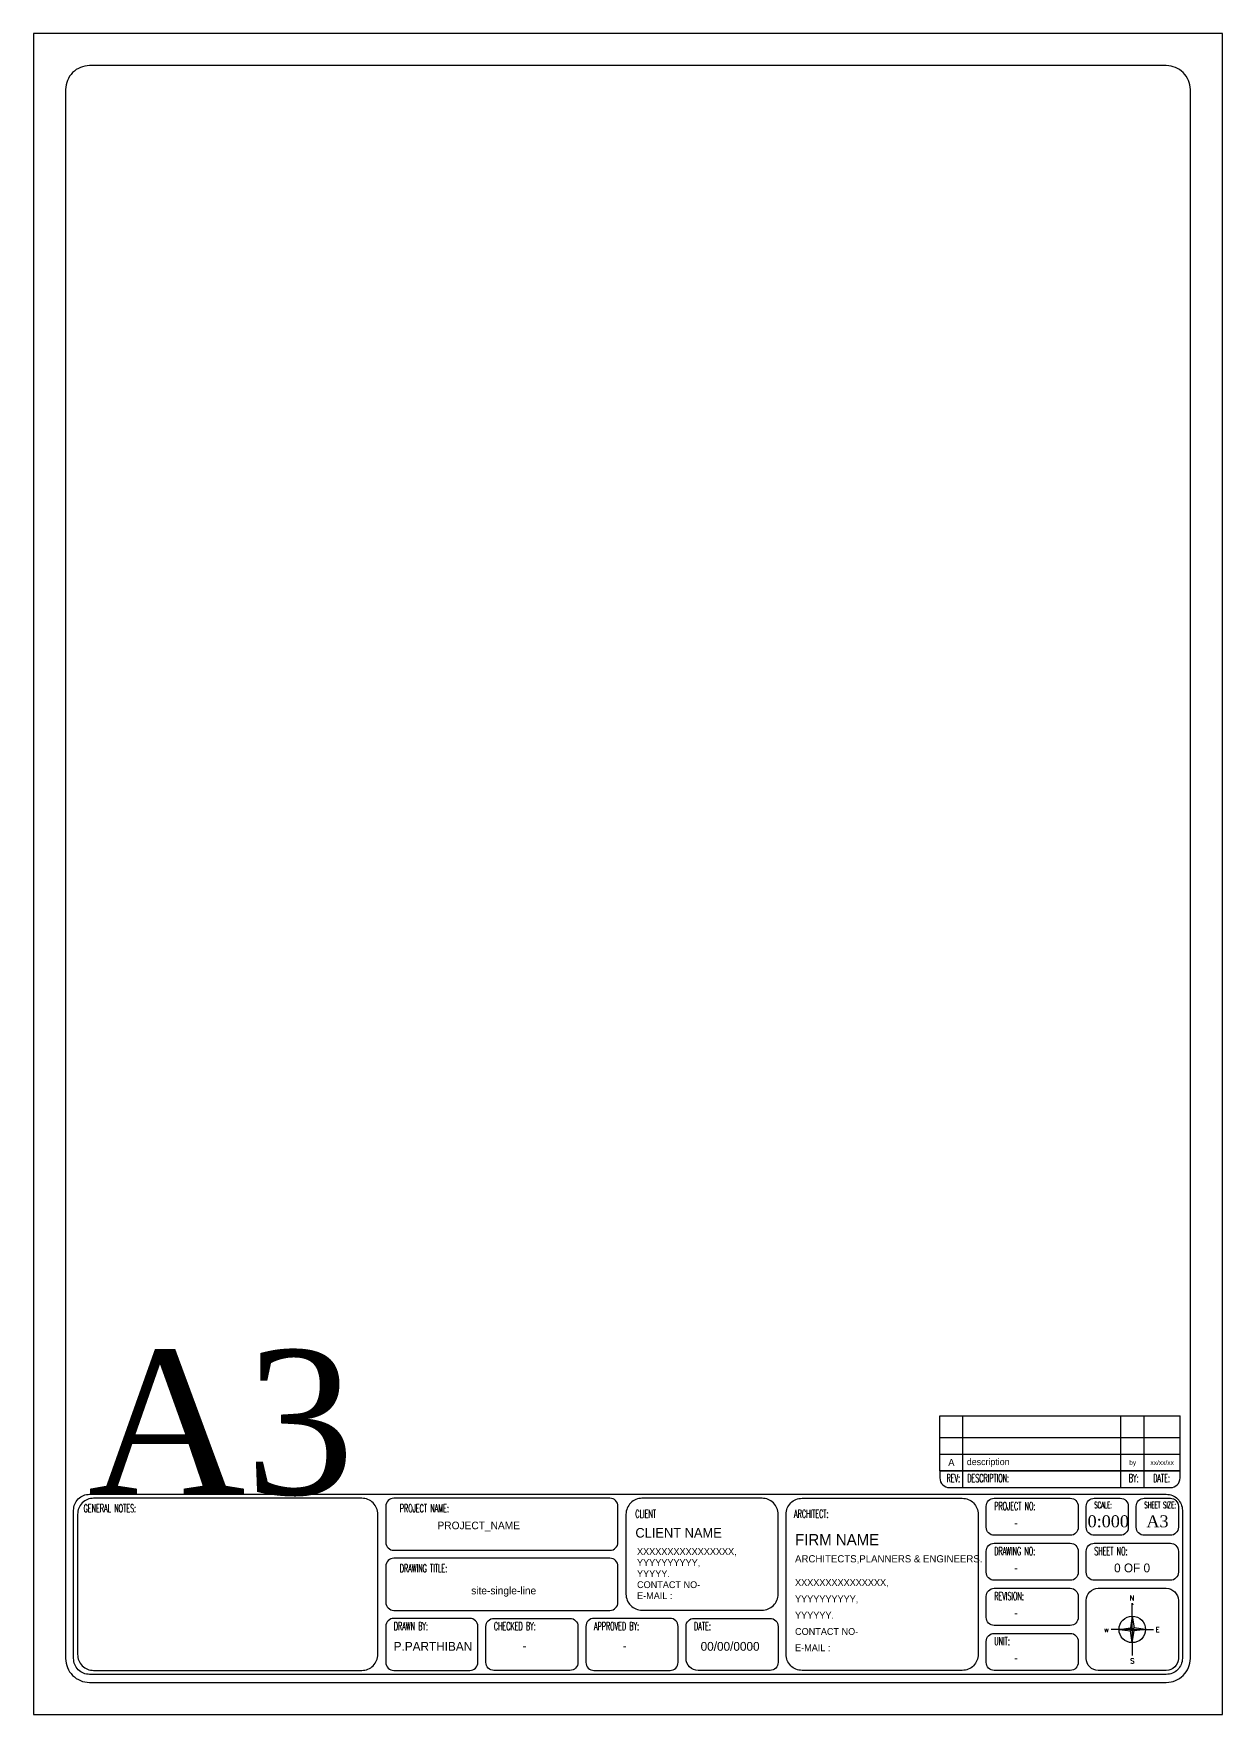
# Model space of a CAD drawing. Header units: millimetres. Extents: x 120 to 7039, y -9 to 2641.
# Drawn here: x 4325.5 to 4622.5, y 1451.8 to 1871.8 of the extents above; entities that cross this region are included whole.
import ezdxf
from ezdxf.enums import TextEntityAlignment as Align

# ---------------------------------------------------------------- set-up
doc = ezdxf.new("R2010")
doc.units = ezdxf.units.MM
doc.header["$MEASUREMENT"] = 0
for name, color, linetype in [('FENCE', 7, 'Continuous'), ('POWER', 40, 'Continuous'), ('TEXT', 4, 'Continuous')]:
    doc.layers.add(name, color=color, linetype=linetype)
doc.styles.add('romans', font='romans.shx', dxfattribs={"width": 0.5, "height": 8})
doc.styles.add('RT', font='romant.shx')
doc.styles.add('TNR', font='times.ttf')
doc.styles.add('YS TEXT', font='GOTHIC.TTF')

# ---------------------------------------------------------------- blocks, each defined once
blk = doc.blocks.new('A$C6670421E')
at = {"layer": 'FENCE', "linetype": 'Continuous'}
h = blk.add_hatch(color=256, dxfattribs=at)
h.paths.add_polyline_path([(934, 1023), (878, 1068), (878, 652)])
h.paths.add_polyline_path([(1294, 1068), (934, 1114), (878, 1068)])
h.paths.add_polyline_path([(878, 1484), (821, 1114), (878, 1068)])
h.paths.add_polyline_path([(821, 1023), (878, 1068), (462, 1068)])
at = {"layer": 'FENCE'}
for p, q in [((878, 1068), (878, 652)), ((878, 652), (878, 247))]:
    blk.add_line(p, q, dxfattribs=at)
blk.add_circle((878, 1068), 416, dxfattribs=at)
at = {"layer": 'POWER'}
for p, q in [((878, 1890), (860, 1836)), ((878, 1484), (878, 1890)), ((878, 1890), (896, 1836)), ((462, 1068), (215, 1068)), ((462, 1068), (215, 1068)), ((462, 1068), (821, 1114)), ((462, 1068), (821, 1023)), ((878, 1068), (462, 1068)), ((878, 1484), (821, 1114)), ((821, 1114), (878, 1068)), ((821, 1023), (878, 1068)), ((878, 1484), (934, 1114)), ((878, 1068), (878, 1484)), ((934, 1114), (878, 1068)), ((878, 1068), (1294, 1068)), ((934, 1023), (878, 1068)), ((1294, 1068), (934, 1114)), ((1294, 1068), (934, 1023)), ((1294, 1068), (1541, 1068)), ((1294, 1068), (1541, 1068))]:
    blk.add_line(p, q, dxfattribs=at)
at = {"layer": 'TEXT'}
for q in [(821, 1023), (934, 1023)]:
    blk.add_line((878, 652), q, dxfattribs=at)
at = {"layer": 'TEXT', "style": 'RT'}
for s, p in [('N', (797, 1972)), ('w', (-7, 977)), ('E', (1610, 977)), ('S', (809, 0))]:
    blk.add_text(s, height=158, dxfattribs=at).set_placement(p)
blk = doc.blocks.new('A3P2')
for p, q in [((226.42, 74.61), (286.42, 74.61)), ((226.42, 65.03), (226.42, 74.61)), ((226.42, 74.61), (286.42, 74.61)), ((232.18, 65.03), (232.18, 74.61)), ((271.67, 65.03), (271.67, 74.61)), ((277.5, 65.03), (277.5, 74.61)), ((286.42, 65.03), (286.42, 74.61)), ((226.42, 69.23), (286.42, 69.23)), ((226.42, 65.03), (286.42, 65.03)), ((226.42, 60.83), (226.42, 65.03)), ((226.42, 65.03), (286.42, 65.03)), ((232.18, 60.83), (232.18, 65.03)), ((271.67, 60.83), (271.67, 65.03)), ((277.5, 60.83), (277.5, 65.03)), ((286.42, 60.83), (286.42, 65.03)), ((226.42, 60.83), (286.42, 60.83))]:
    blk.add_line(p, q)
at = {"linetype": 'Continuous'}
for p, q in [((286.42, 60.83), (226.42, 60.83)), ((226.42, 60.83), (226.42, 59.07)), ((232.18, 56.67), (232.18, 60.83)), ((271.67, 56.67), (271.67, 60.83)), ((277.5, 56.67), (277.5, 60.83)), ((286.42, 59.07), (286.42, 60.83)), ((228.82, 56.67), (284.02, 56.67))]:
    blk.add_line(p, q, dxfattribs=at)
blk.add_lwpolyline([(0, 420), (0, 0), (297, 0), (297, 420)], close=True)
for points in [[(8, 406), (8, 14, 0.414214), (14, 8), (283, 8, 0.414214), (289, 14), (289, 406, 0.414214), (283, 412), (14, 412, 0.414214)], [(14, 55), (283, 55, -0.414214), (287, 51), (287, 14, -0.414214), (283, 10), (14, 10, -0.414214), (10, 14), (10, 51, -0.414214)], [(15, 11), (82, 11, 0.414214), (86, 15), (86, 50, 0.414214), (82, 54), (15, 54, 0.414214), (11, 50), (11, 15, 0.414214)], [(90, 41), (144, 41, 0.414214), (146, 43), (146, 52, 0.414214), (144, 54), (90, 54, 0.414214), (88, 52), (88, 43, 0.414214)], [(152, 26.05), (182, 26.05, 0.414214), (186, 30.05), (186, 50, 0.414214), (182, 54), (152, 54, 0.414214), (148, 50), (148, 30.05, 0.414214)], [(192, 54), (232, 54, -0.414214), (236, 50), (236, 15, -0.414214), (232, 11), (192, 11, -0.414214), (188, 15), (188, 50, -0.414214)], [(240, 54), (259, 54, -0.414214), (261, 52), (261, 46.75, -0.414214), (259, 44.75), (240, 44.75, -0.414214), (238, 46.75), (238, 52, -0.414214)], [(265, 54), (271.5, 54, -0.414214), (273.5, 52), (273.5, 46.75, -0.414214), (271.5, 44.75), (265, 44.75, -0.414214), (263, 46.75), (263, 52, -0.414214)], [(277.5, 54), (284, 54, -0.414214), (286, 52), (286, 46.75, -0.414214), (284, 44.75), (277.5, 44.75, -0.414214), (275.5, 46.75), (275.5, 52, -0.414214)], [(240, 42.75), (259, 42.75, -0.414214), (261, 40.75), (261, 35.5, -0.414214), (259, 33.5), (240, 33.5, -0.414214), (238, 35.5), (238, 40.75, -0.414214)], [(265, 42.75), (284, 42.75, -0.414214), (286, 40.75), (286, 35.5, -0.414214), (284, 33.5), (265, 33.5, -0.414214), (263, 35.5), (263, 40.75, -0.414214)], [(90, 26), (144, 26, 0.414214), (146, 28), (146, 37, 0.414214), (144, 39), (90, 39, 0.414214), (88, 37), (88, 28, 0.414214)], [(240, 31.5), (259, 31.5, -0.414214), (261, 29.5), (261, 24.25, -0.414214), (259, 22.25), (240, 22.25, -0.414214), (238, 24.25), (238, 29.5, -0.414214)], [(266, 31.5), (283, 31.5, -0.414214), (286, 28.5), (286, 14, -0.414214), (283, 11), (266, 11, -0.414214), (263, 14), (263, 28.5, -0.414214)], [(90, 11), (109, 11, 0.414214), (111, 13), (111, 22, 0.414214), (109, 24), (90, 24, 0.414214), (88, 22), (88, 13, 0.414214)], [(115, 24), (134, 24, -0.414214), (136, 22), (136, 13, -0.414214), (134, 11), (115, 11, -0.414214), (113, 13), (113, 22, -0.414214)], [(140, 11), (159, 11, 0.414214), (161, 13), (161, 22, 0.414214), (159, 24), (140, 24, 0.414214), (138, 22), (138, 13, 0.414214)], [(165, 24), (184, 24, -0.414214), (186, 22), (186, 13, -0.414214), (184, 11), (166, 11, -0.414214), (163, 14), (163, 22, -0.414214)], [(240, 20.25), (259, 20.25, -0.414214), (261, 18.25), (261, 13, -0.414214), (259, 11), (240, 11, -0.414214), (238, 13), (238, 18.25, -0.414214)]]:
    blk.add_lwpolyline(points, format="xyb", close=True)
for centre, start, end in [((228.82, 59.07), 180, 270), ((284.02, 59.07), 270, 0)]:
    blk.add_arc(centre, 2.4, start, end, dxfattribs=at)
at = {"xscale": 0.007961704189749293, "yscale": 0.007961704189749293, "zscale": 0.007961704189749293}
blk.add_blockref('A$C6670421E', (267.51, 12.74), dxfattribs=at)
for s, height, style, p in [('A3', 36.065, 'TNR', (13.59, 54.98)), ('CLIENT NAME', 2.4, 'YS TEXT', (150.35, 44.18)), ('-', 2.2, 'YS TEXT', (244.95, 46.75)), ('0:000', 3, 'TNR', (263.33, 46.75)), ('A3', 3, 'TNR', (278.02, 46.75)), ('FIRM NAME', 2.8, 'YS TEXT', (190.24, 42.28)), ('XXXXXXXXXXXXXXXX,', 1.7, 'YS TEXT', (150.76, 39.85)), ('YYYYYYYYYY,', 1.7, 'YS TEXT', (150.76, 37.09)), ('ARCHITECTS,PLANNERS & ENGINEERS.', 1.8, 'YS TEXT', (190.24, 37.98)), ('YYYYY.', 1.7, 'YS TEXT', (150.76, 34.33)), ('XXXXXXXXXXXXXXX,', 1.7, 'YS TEXT', (190.24, 32.1)), ('-', 2.2, 'YS TEXT', (244.95, 35.5)), ('0 OF 0', 2.2, 'YS TEXT', (269.95, 35.5)), ('CONTACT NO-', 1.7, 'YS TEXT', (150.76, 31.56)), ('E-MAIL : ', 1.7, 'YS TEXT', (150.76, 28.8)), ('YYYYYYYYYY,', 1.7, 'YS TEXT', (190.24, 28.02)), ('YYYYYY.', 1.7, 'YS TEXT', (190.24, 23.94)), ('-', 2.2, 'YS TEXT', (244.95, 24.25)), ('CONTACT NO-', 1.7, 'YS TEXT', (190.24, 19.86)), ('P.PARTHIBAN', 2.2, 'YS TEXT', (89.96, 15.9)), ('-', 2.2, 'YS TEXT', (122.18, 16.05)), ('-', 2.2, 'YS TEXT', (147.18, 16.05)), ('00/00/0000', 2.2, 'YS TEXT', (166.65, 15.9)), ('E-MAIL : ', 1.7, 'YS TEXT', (190.24, 15.79)), ('-', 2.2, 'YS TEXT', (244.95, 13))]:
    blk.add_text(s, height=height, dxfattribs=dict(style=style)).set_placement(p)
at = {"style": 'romans', "width": 0.5}
for s, height, p in [('REV:', 2, (228.1, 58.04)), ('DESCRIPTION:', 2, (233.27, 58.04)), ('BY:', 2, (273.61, 58.04)), ('DATE:', 2, (279.72, 58.04)), ('GENERAL NOTES:', 2, (12.5, 50.5)), ('PROJECT NAME:', 2, (91.5, 50.5)), ('CLIENT', 2, (150.35, 49.11)), ('ARCHITECT:', 2, (190, 49.11)), ('PROJECT NO:', 2, (240, 51.06)), ('SCALE:', 1.6, (265, 51.5)), ('SHEET SIZE:', 1.6, (277.5, 51.5)), ('DRAWING NO:', 2, (240, 39.81)), ('SHEET NO:', 2, (265, 39.81)), ('DRAWING TITLE:', 2, (91.5, 35.5)), ('REVISION:', 2, (240, 28.56)), ('DRAWN BY:', 2, (90, 21.05)), ('CHECKED BY:', 2, (115, 21.05)), ('APPROVED BY:', 2, (140, 21.05)), ('DATE:', 2, (165, 21.05)), ('UNIT:', 2, (240, 17.31))]:
    blk.add_text(s, height=height, dxfattribs=at).set_placement(p)
at = {"insert": (100.91, 48.16), "char_height": 1.9, "attachment_point": 1}
blk.add_mtext_dynamic_manual_height_columns('PROJECT_NAME', width=32.785, gutter_width=1, heights=[0], dxfattribs=at)
at = {"style": 'YS TEXT'}
for tag, height, p in [('rev', 1.8, (229.3, 62.93)), ('by', 1.2, (274.58, 62.93)), ('date', 1.2, (281.96, 62.93))]:
    blk.add_attdef(tag, text='', height=height, dxfattribs=at).set_placement(p, align=Align.MIDDLE_CENTER)
blk.add_attdef('description_001', (233.16, 62.29), '', height=1.65, dxfattribs=at)
blk.add_attdef('DRAWING_TITLE', (109.32, 29.99), '', height=1.9)

msp = doc.modelspace()

# ---------------------------------------------------------------- block references
ref = msp.add_blockref('A3P2', (4325.52, 1451.84), dxfattribs=dict(xscale=0.999997416197115, yscale=0.999997416197115, zscale=0.999997416197115))
ref.add_attrib('SITE_PLAN', 'site-single-line', (4434.84, 1481.83), dxfattribs={"height": 1.9, "style": 'YS TEXT'})
ref.add_attrib('date', 'xx/xx/xx', dxfattribs={"height": 1.2, "style": 'YS TEXT'}).set_placement((4607.48, 1514.77), align=Align.MIDDLE_CENTER)
ref.add_attrib('by', 'by', dxfattribs={"height": 1.2, "style": 'YS TEXT'}).set_placement((4600.11, 1514.77), align=Align.MIDDLE_CENTER)
ref.add_attrib('description_001', 'description', (4558.68, 1514.13), dxfattribs={"height": 1.65, "style": 'YS TEXT'})
ref.add_attrib('rev', 'A', dxfattribs={"height": 1.8, "style": 'YS TEXT'}).set_placement((4554.82, 1514.77), align=Align.MIDDLE_CENTER)

doc.saveas('drawing.dxf')
